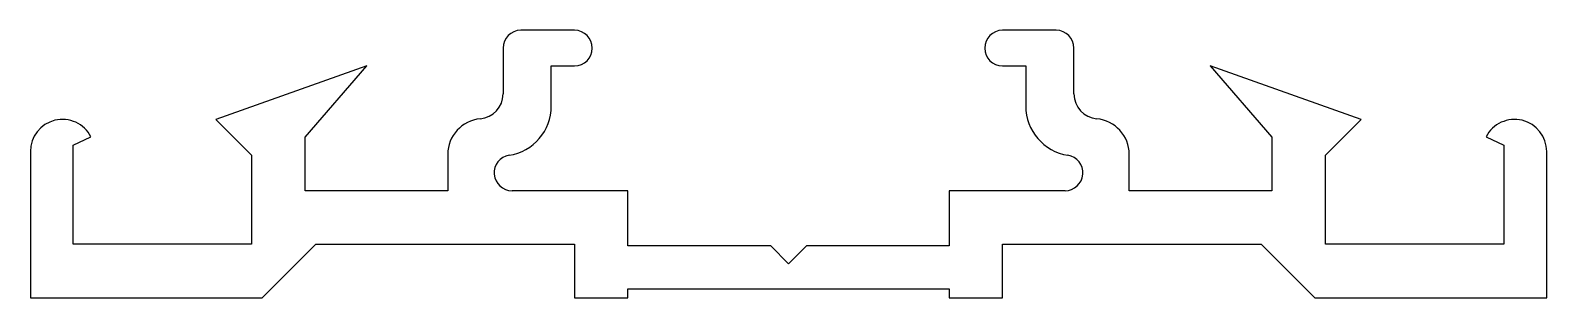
# Model space of a CAD drawing. Extents: x 1796.2 to 1838.7, y 1894.5 to 1902.
import ezdxf

# ---------------------------------------------------------------- set-up
doc = ezdxf.new("R2010")
doc.units = 0
doc.layers.get('0').update_dxf_attribs({"linetype": 'CONTINUOUS'})

msp = doc.modelspace()

# ---------------------------------------------------------------- linework, layer by layer
at = {"color": 0, "linetype": 'BYBLOCK'}
for p, q in [((1811.488, 1901.982), (1809.988, 1901.982)), ((1824.988, 1901.982), (1823.488, 1901.982)), ((1809.488, 1901.482), (1809.488, 1900.196)), ((1825.488, 1900.196), (1825.488, 1901.482)), ((1805.67, 1900.982), (1801.438, 1899.482)), ((1803.938, 1898.982), (1805.67, 1900.982)), ((1810.838, 1899.858), (1810.838, 1900.982)), ((1810.838, 1900.982), (1811.488, 1900.982)), ((1823.488, 1900.982), (1824.138, 1900.982)), ((1824.138, 1900.982), (1824.138, 1899.858)), ((1833.538, 1899.482), (1829.305, 1900.982)), ((1829.305, 1900.982), (1831.038, 1898.982)), ((1801.438, 1899.482), (1802.438, 1898.482)), ((1832.538, 1898.482), (1833.538, 1899.482)), ((1797.438, 1898.761), (1797.938, 1898.994)), ((1803.938, 1897.482), (1803.938, 1898.982)), ((1831.038, 1898.982), (1831.038, 1897.482)), ((1837.038, 1898.994), (1837.538, 1898.761)), ((1796.238, 1898.582), (1796.238, 1894.482)), ((1797.438, 1895.982), (1797.438, 1898.761)), ((1802.438, 1898.482), (1802.438, 1895.982)), ((1807.938, 1898.502), (1807.938, 1897.482)), ((1827.038, 1897.482), (1827.038, 1898.502)), ((1832.538, 1895.982), (1832.538, 1898.482)), ((1837.538, 1898.761), (1837.538, 1895.982)), ((1838.738, 1894.482), (1838.738, 1898.582)), ((1807.938, 1897.482), (1803.938, 1897.482)), ((1812.988, 1897.482), (1809.738, 1897.482)), ((1812.988, 1895.932), (1812.988, 1897.482)), ((1825.238, 1897.482), (1821.988, 1897.482)), ((1821.988, 1897.482), (1821.988, 1895.932)), ((1831.038, 1897.482), (1827.038, 1897.482)), ((1802.438, 1895.982), (1797.438, 1895.982)), ((1802.738, 1894.482), (1804.238, 1895.982)), ((1804.238, 1895.982), (1811.488, 1895.982)), ((1811.488, 1895.982), (1811.488, 1894.482)), ((1816.988, 1895.932), (1812.988, 1895.932)), ((1817.488, 1895.432), (1816.988, 1895.932)), ((1817.988, 1895.932), (1817.488, 1895.432)), ((1821.988, 1895.932), (1817.988, 1895.932)), ((1823.488, 1894.482), (1823.488, 1895.982)), ((1823.488, 1895.982), (1830.738, 1895.982)), ((1830.738, 1895.982), (1832.238, 1894.482)), ((1837.538, 1895.982), (1832.538, 1895.982)), ((1812.988, 1894.482), (1812.988, 1894.732)), ((1812.988, 1894.732), (1821.988, 1894.732)), ((1821.988, 1894.732), (1821.988, 1894.482)), ((1796.238, 1894.482), (1802.738, 1894.482)), ((1811.488, 1894.482), (1812.988, 1894.482)), ((1821.988, 1894.482), (1823.488, 1894.482)), ((1832.238, 1894.482), (1838.738, 1894.482))]:
    msp.add_line(p, q, dxfattribs=at)
for centre, radius, start, end in [((1809.988, 1901.482), 0.5, 90, 180), ((1811.488, 1901.482), 0.5, 270, 90), ((1823.488, 1901.482), 0.5, 90, 270), ((1824.988, 1901.482), 0.5, 0, 90), ((1808.788, 1900.196), 0.7, 275.0621, 0), ((1826.188, 1900.196), 0.7, 180, 264.9379), ((1809.438, 1899.858), 1.4, 279.0847, 0), ((1825.538, 1899.858), 1.4, 180, 260.9153), ((1797.138, 1898.582), 0.9, 27.266, 180), ((1808.938, 1898.502), 1, 95.0621, 180), ((1826.038, 1898.502), 1, 0, 84.9379), ((1837.838, 1898.582), 0.9, 0, 152.734), ((1809.738, 1897.982), 0.5, 99.0847, 270), ((1825.238, 1897.982), 0.5, 270, 80.9153)]:
    msp.add_arc(centre, radius, start, end, dxfattribs=at)

doc.saveas('drawing.dxf')
